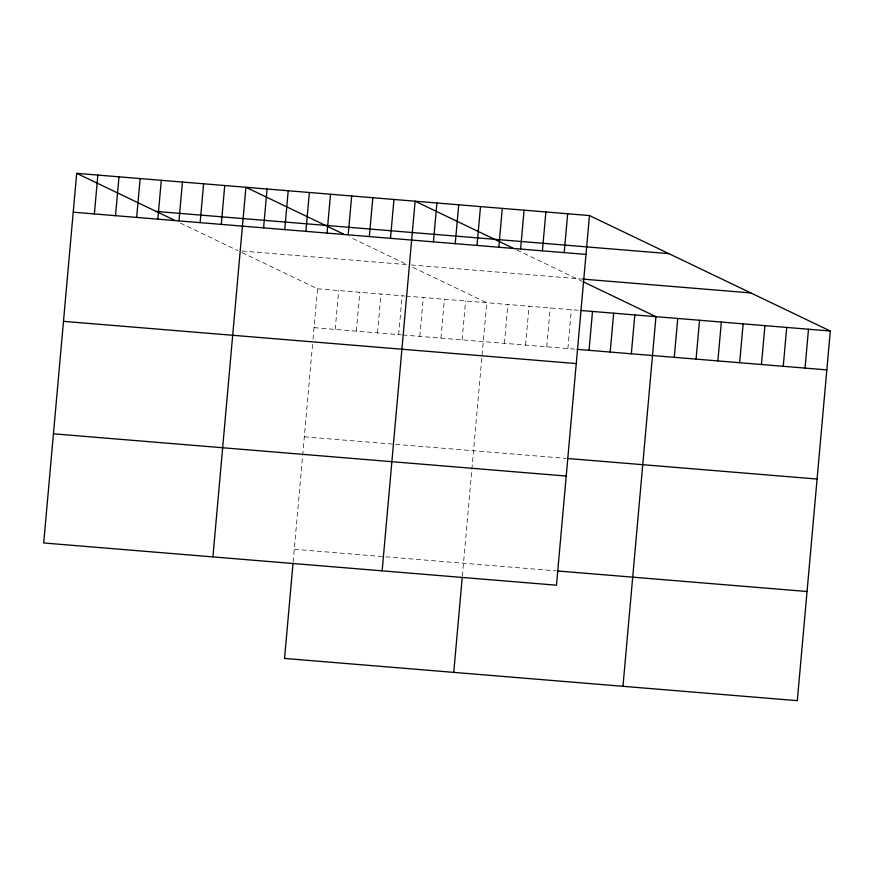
<?xml version="1.0" encoding="UTF-8"?>
<svg xmlns="http://www.w3.org/2000/svg" width="874" height="874" viewBox="0 0 874 874"><rect width="100%" height="100%" fill="white"/><g stroke="black" fill="none" stroke-linecap="round" stroke-linejoin="round"><path stroke-width="0.66" stroke-dasharray="4.37 3.28" d="M293.129 562.124L312.564 344.356M313.023 339.221L317.524 288.802L241.104 252.16M335.212 329.4L338.675 290.539M356.363 331.148L359.826 292.287M377.513 332.885L380.977 294.025M398.664 334.633L402.138 295.773M419.815 336.37L423.289 297.51M440.966 338.118L444.44 299.258M462.117 339.855L465.591 300.995M462.346 576.064L486.742 302.732L410.321 266.1M504.429 343.34L507.892 304.48M525.58 345.077L529.043 306.217M546.731 346.825L550.194 307.965M567.881 348.562L571.345 309.702M242.011 251.024L407.262 264.636L349.644 237.007M411.228 264.964L582.892 279.101M317.524 288.802L404.782 295.991M406.104 296.1L579.276 310.357M314.061 327.663L401.308 334.851M402.63 334.961L575.813 349.218M304.316 436.814L394.207 444.221M395.529 444.331L566.068 458.38M294.276 549.287L556.039 570.842M516.84 249.975L582.597 281.504M180.426 223.067L238.045 250.696"/><path stroke-width="1.31" d="M76.694 173.336L43.7 542.972L556.476 585.198L589.458 215.561L76.694 173.336L174.363 220.161M94.37 213.933L97.844 175.073M115.521 215.67L118.995 176.81M136.672 217.418L140.146 178.558M157.833 219.155L161.297 180.295M178.984 220.903L182.447 182.043M200.135 222.641L203.598 183.78M221.286 224.389L224.749 185.528M212.917 556.902L245.9 187.265L343.58 234.101M263.587 227.874L267.062 189.013M284.738 229.611L288.212 190.75M305.889 231.348L309.363 192.498M293.019 563.413L284.542 658.439L797.306 700.664L830.3 331.028L589.458 215.561M327.04 233.096L330.514 194.236M348.191 234.833L351.665 195.973M369.352 236.581L372.816 197.721M390.503 238.318L393.966 199.458M382.135 570.842L415.117 201.206L512.798 248.03M433.449 241.858L436.913 202.997M455.234 243.649L458.708 204.789M477.029 245.452L480.503 206.592M453.748 672.379L462.237 577.343M498.825 247.244L502.288 208.383M520.62 249.035L524.083 210.175M542.404 250.827L545.879 211.967M564.2 252.63L567.674 213.769M589.032 350.31L592.506 311.45M610.183 352.047L613.657 313.187M631.334 353.795L634.808 314.935M622.965 686.309L655.959 316.672L583.614 281.985M674.28 357.324L677.754 318.464M696.075 359.127L699.539 320.266M717.871 360.918L721.334 322.058M739.655 362.71L743.129 323.85M761.451 364.502L764.925 325.652M783.246 366.304L786.709 327.444M805.041 368.096L808.505 329.236M156.162 211.432L668.938 253.668M73.219 212.196L585.995 254.421M582.892 279.101L750.821 292.921M580.598 310.467L830.3 331.028M577.135 349.327L826.837 369.888M63.474 321.348L576.25 363.573M567.39 458.479L817.092 479.05M53.445 433.81L566.221 476.046M557.361 570.951L807.052 591.512"/></g></svg>
